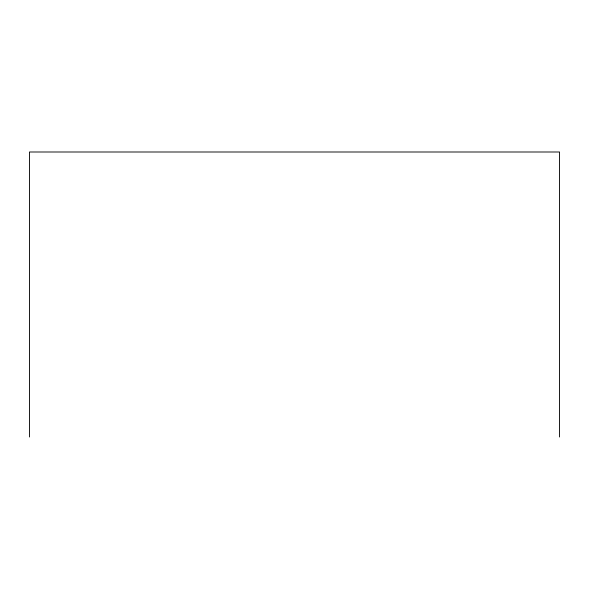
<?xml version="1.0" encoding="UTF-8"?>
<svg xmlns="http://www.w3.org/2000/svg" width="589" height="589" viewBox="0 0 589 589"><rect width="100%" height="100%" fill="white"/><g stroke="black" fill="none" stroke-linecap="round" stroke-linejoin="round"><path stroke-width="0.88" d="M559.55 437.001L559.55 151.999L29.45 151.999L29.45 437.001"/></g></svg>
